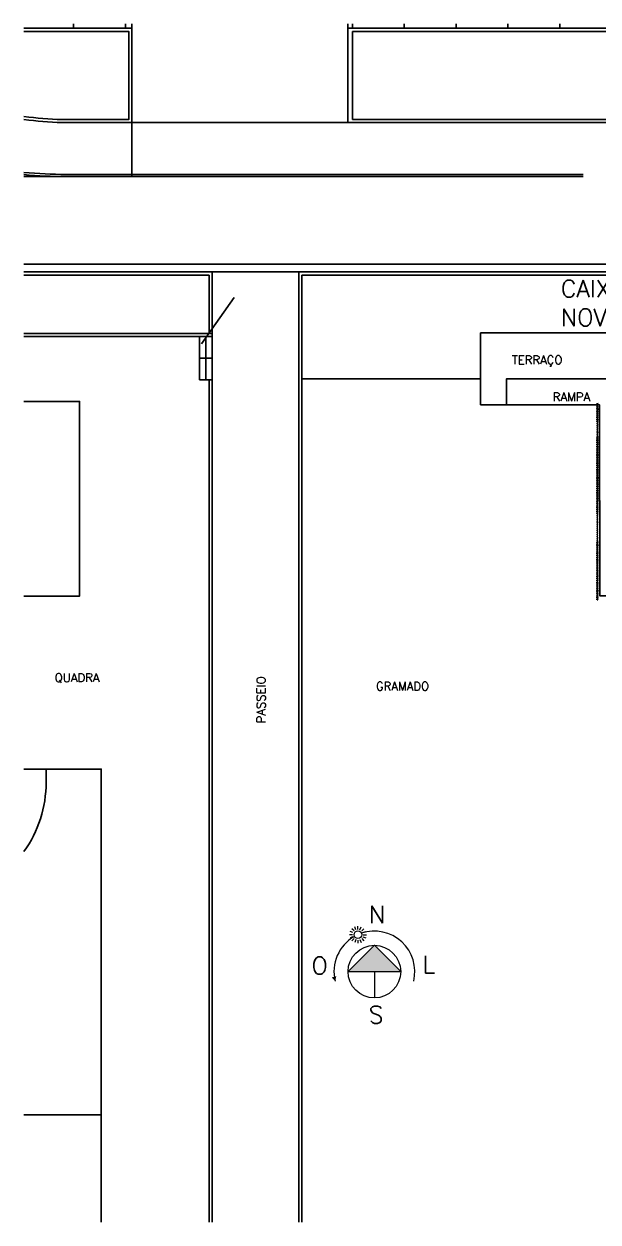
# Model space of a CAD drawing. Header units: millimetres. Extents: x 27525 to 1347740, y 16401 to 59429.
# Drawn here: x 665196 to 667853, y 20924 to 26466 of the extents above; entities that cross this region are included whole.
import ezdxf

# ---------------------------------------------------------------- set-up
doc = ezdxf.new("R2010")
doc.units = ezdxf.units.MM
for name, color, linetype, lineweight in [('Anotações', 54, 'Continuous', 5), ('Cortado', 7, 'Continuous', 35), ('Visto', 144, 'Continuous', 9)]:
    doc.layers.add(name, color=color, linetype=linetype, lineweight=lineweight)
doc.layers.add('ARQUITETURA', color=8, linetype='Continuous')
doc.styles.add('ROMANS', font='romans.shx')
doc.styles.get("Standard").update_dxf_attribs({"font": 'romans.shx'})

msp = doc.modelspace()

# ---------------------------------------------------------------- linework, layer by layer
at = {"color": 0}
for p, q in [((665196.14, 26446.604), (665696.012, 26446.604)), ((665666.073, 26446.604), (665666.073, 26465.747)), ((665696.012, 26465.747), (665696.012, 26009.722)), ((666695.347, 26009.722), (666695.671, 26465.747)), ((670796.013, 26446.604), (666695.657, 26446.604)), ((670811.013, 26431.604), (666716.013, 26431.604)), ((666716.013, 26431.604), (666716.014, 26023.722)), ((665696.001, 26009.573), (665696.001, 25759.848)), ((665696.012, 26009.722), (666695.347, 26009.722)), ((666695.347, 26009.722), (668493.835, 26009.722)), ((666716.014, 26023.722), (668493.84, 26023.722)), ((665196.14, 25759.847), (665391.155, 25759.847)), ((665391.221, 25759.847), (667783.976, 25759.848)), ((666067.823, 25318.516), (665196.14, 25318.516)), ((666053.819, 25033.465), (666053.823, 25304.517)), ((666067.819, 25033.465), (666067.823, 25318.516)), ((666067.823, 25318.516), (666467.818, 25318.511)), ((666467.819, 20924.041), (666467.818, 25318.511)), ((666481.84, 20924.041), (666481.89, 25304.512)), ((666017.879, 24985.893), (666168.941, 25200.405)), ((666007.819, 25019.465), (666007.819, 24819.465)), ((666037.819, 25019.465), (666037.819, 24819.465)), ((666067.819, 25019.465), (666067.819, 24819.465)), ((666067.819, 24919.465), (666007.819, 24919.465)), ((666053.819, 24819.465), (666007.819, 24819.465)), ((667309.327, 24824.308), (666481.822, 24824.303)), ((667848.327, 24626.868), (667848.769, 24625.157)), ((667848.769, 24618.899), (667848.327, 24617.188)), ((667848.327, 24617.188), (667848.769, 24615.477)), ((667848.769, 24609.219), (667848.327, 24607.508)), ((667848.327, 24607.508), (667848.769, 24605.797)), ((667848.769, 24625.157), (667849.836, 24624.448)), ((667849.836, 24619.608), (667848.769, 24618.899)), ((667848.769, 24615.477), (667849.836, 24614.768)), ((667849.836, 24609.928), (667848.769, 24609.219)), ((667848.769, 24605.797), (667849.836, 24605.088)), ((667849.836, 24624.448), (667850.903, 24623.739)), ((667850.903, 24620.317), (667849.836, 24619.608)), ((667849.836, 24614.768), (667850.903, 24614.059)), ((667850.903, 24610.637), (667849.836, 24609.928)), ((667850.903, 24623.739), (667851.345, 24622.028)), ((667851.345, 24622.028), (667850.903, 24620.317)), ((667850.903, 24614.059), (667851.345, 24612.348)), ((667851.345, 24612.348), (667850.903, 24610.637)), ((667848.769, 24599.539), (667848.327, 24597.828)), ((667848.327, 24597.828), (667848.769, 24596.117)), ((667848.769, 24589.859), (667848.327, 24588.148)), ((667848.327, 24588.148), (667848.769, 24586.437)), ((667848.769, 24580.179), (667848.327, 24578.468)), ((667848.327, 24578.468), (667848.769, 24576.757)), ((667848.769, 24570.499), (667848.327, 24568.788)), ((667848.327, 24568.788), (667848.769, 24567.077)), ((667848.769, 24560.819), (667848.327, 24559.108)), ((667848.327, 24559.108), (667848.769, 24557.397)), ((667849.836, 24600.248), (667848.769, 24599.539)), ((667848.769, 24596.117), (667849.836, 24595.408)), ((667850.903, 24591.277), (667848.769, 24589.859)), ((667848.769, 24586.437), (667850.903, 24585.019)), ((667849.836, 24580.888), (667848.769, 24580.179)), ((667848.769, 24576.757), (667849.836, 24576.048)), ((667849.836, 24571.208), (667848.769, 24570.499)), ((667848.769, 24567.077), (667850.903, 24565.659)), ((667849.836, 24561.528), (667848.769, 24560.819)), ((667849.836, 24605.088), (667850.903, 24604.379)), ((667850.903, 24600.957), (667849.836, 24600.248)), ((667849.836, 24595.408), (667850.903, 24594.699)), ((667850.903, 24581.597), (667849.836, 24580.888)), ((667849.836, 24576.048), (667850.903, 24575.339)), ((667850.903, 24571.917), (667849.836, 24571.208)), ((667850.903, 24562.237), (667849.836, 24561.528)), ((667850.903, 24604.379), (667851.345, 24602.668)), ((667851.345, 24602.668), (667850.903, 24600.957)), ((667850.903, 24594.699), (667851.345, 24592.988)), ((667851.345, 24592.988), (667850.903, 24591.277)), ((667850.903, 24585.019), (667851.345, 24583.308)), ((667851.345, 24583.308), (667850.903, 24581.597)), ((667850.903, 24575.339), (667851.345, 24573.628)), ((667851.345, 24573.628), (667850.903, 24571.917)), ((667850.903, 24565.659), (667851.345, 24563.948)), ((667851.345, 24563.948), (667850.903, 24562.237)), ((667848.327, 24200.949), (667848.769, 24199.237)), ((667848.769, 24192.98), (667848.327, 24191.269)), ((667848.327, 24191.269), (667848.769, 24189.557)), ((667848.769, 24183.3), (667848.327, 24181.589)), ((667848.327, 24181.589), (667848.769, 24179.877)), ((667848.769, 24173.62), (667848.327, 24171.909)), ((667848.327, 24171.909), (667848.769, 24170.197)), ((667848.769, 24163.94), (667848.327, 24162.229)), ((667848.327, 24162.229), (667848.769, 24160.517)), ((667848.769, 24199.237), (667849.836, 24198.529)), ((667849.836, 24193.689), (667848.769, 24192.98)), ((667848.769, 24189.557), (667849.836, 24188.849)), ((667849.836, 24184.009), (667848.769, 24183.3)), ((667848.769, 24179.877), (667849.836, 24179.169)), ((667849.836, 24174.329), (667848.769, 24173.62)), ((667848.769, 24170.197), (667849.836, 24169.489)), ((667849.836, 24164.649), (667848.769, 24163.94)), ((667849.836, 24198.529), (667850.903, 24197.82)), ((667850.903, 24194.397), (667849.836, 24193.689)), ((667849.836, 24188.849), (667850.903, 24188.14)), ((667850.903, 24184.717), (667849.836, 24184.009)), ((667849.836, 24179.169), (667850.903, 24178.46)), ((667850.903, 24175.037), (667849.836, 24174.329)), ((667849.836, 24169.489), (667850.903, 24168.78)), ((667850.903, 24165.357), (667849.836, 24164.649)), ((667850.903, 24197.82), (667851.345, 24196.109)), ((667851.345, 24196.109), (667850.903, 24194.397)), ((667850.903, 24188.14), (667851.345, 24186.429)), ((667851.345, 24186.429), (667850.903, 24184.717)), ((667850.903, 24178.46), (667851.345, 24176.749)), ((667851.345, 24176.749), (667850.903, 24175.037)), ((667850.903, 24168.78), (667851.345, 24167.069)), ((667851.345, 24167.069), (667850.903, 24165.357)), ((667848.769, 24154.26), (667848.327, 24152.549)), ((667848.327, 24152.549), (667848.769, 24150.837)), ((667848.769, 24144.58), (667848.327, 24142.869)), ((667848.327, 24142.869), (667848.769, 24141.157)), ((667848.769, 24134.9), (667848.327, 24133.189)), ((667848.327, 24133.189), (667848.769, 24131.477)), ((667848.769, 24125.22), (667848.327, 24123.509)), ((667848.327, 24123.509), (667848.769, 24121.798)), ((667848.769, 24115.54), (667848.327, 24113.829)), ((667848.327, 24113.829), (667848.769, 24112.118)), ((667848.769, 24160.517), (667849.836, 24159.809)), ((667849.836, 24154.969), (667848.769, 24154.26)), ((667848.769, 24150.837), (667849.836, 24150.129)), ((667849.836, 24145.289), (667848.769, 24144.58)), ((667848.769, 24141.157), (667850.903, 24139.74)), ((667850.903, 24136.317), (667848.769, 24134.9)), ((667848.769, 24131.477), (667850.903, 24130.06)), ((667849.836, 24125.929), (667848.769, 24125.22)), ((667848.769, 24121.798), (667849.836, 24121.089)), ((667849.836, 24116.249), (667848.769, 24115.54)), ((667848.769, 24112.118), (667849.836, 24111.409)), ((667850.903, 24107.278), (667848.769, 24105.86)), ((667849.836, 24159.809), (667850.903, 24159.1)), ((667850.903, 24155.677), (667849.836, 24154.969)), ((667849.836, 24150.129), (667850.903, 24149.42)), ((667850.903, 24145.997), (667849.836, 24145.289)), ((667850.903, 24126.637), (667849.836, 24125.929)), ((667849.836, 24121.089), (667850.903, 24120.38)), ((667850.903, 24116.958), (667849.836, 24116.249)), ((667849.836, 24111.409), (667850.903, 24110.7)), ((667850.903, 24159.1), (667851.345, 24157.389)), ((667851.345, 24157.389), (667850.903, 24155.677)), ((667850.903, 24149.42), (667851.345, 24147.709)), ((667851.345, 24147.709), (667850.903, 24145.997)), ((667850.903, 24139.74), (667851.345, 24138.029)), ((667851.345, 24138.029), (667850.903, 24136.317)), ((667850.903, 24130.06), (667851.345, 24128.349)), ((667851.345, 24128.349), (667850.903, 24126.637)), ((667850.903, 24120.38), (667851.345, 24118.669)), ((667851.345, 24118.669), (667850.903, 24116.958)), ((667850.903, 24110.7), (667851.345, 24108.989)), ((667851.345, 24108.989), (667850.903, 24107.278)), ((667848.769, 24105.86), (667848.327, 24104.149)), ((667848.327, 24104.149), (667848.769, 24102.438)), ((667848.769, 24096.18), (667848.327, 24094.469)), ((667848.327, 24094.469), (667848.769, 24092.758)), ((667848.769, 24086.5), (667848.327, 24084.789)), ((667848.327, 24084.789), (667848.769, 24083.078)), ((667848.769, 24076.82), (667848.327, 24075.109)), ((667848.327, 24075.109), (667848.769, 24073.398)), ((667848.769, 24102.438), (667850.903, 24101.02)), ((667850.903, 24097.598), (667848.769, 24096.18)), ((667848.769, 24092.758), (667850.903, 24091.34)), ((667850.903, 24087.918), (667848.769, 24086.5)), ((667848.769, 24083.078), (667850.903, 24081.66)), ((667850.903, 24078.238), (667848.769, 24076.82)), ((667850.903, 24101.02), (667851.345, 24099.309)), ((667851.345, 24099.309), (667850.903, 24097.598)), ((667850.903, 24091.34), (667851.345, 24089.629)), ((667851.345, 24089.629), (667850.903, 24087.918)), ((667850.903, 24081.66), (667851.345, 24079.949)), ((667851.345, 24079.949), (667850.903, 24078.238)), ((665298.819, 22957.601), (665298.819, 23019.465)), ((665196.14, 21419.465), (665553.819, 21419.465))]:
    msp.add_line(p, q, dxfattribs=at)
for points in [[(665196.14, 26446.604), (665426.073, 26446.604), (665426.073, 26465.747)], [(665696.012, 26465.747), (665696.012, 26446.604), (665196.14, 26446.604)], [(665426.073, 26465.747), (665426.073, 26446.604), (665666.073, 26446.604), (665666.073, 26465.747)], [(666716.013, 26465.747), (666716.013, 26446.604), (666956.013, 26446.604), (666956.013, 26465.747)], [(670796.013, 26465.747), (670796.013, 26446.604), (666716.013, 26446.604), (666716.013, 26465.747)], [(666956.013, 26465.747), (666956.013, 26446.604), (667196.013, 26446.604), (667196.013, 26465.747)], [(667196.013, 26465.747), (667196.013, 26446.604), (667436.013, 26446.604), (667436.013, 26465.747)], [(667436.013, 26465.747), (667436.013, 26446.604), (667676.013, 26446.604), (667676.013, 26465.747)], [(667676.013, 26465.747), (667676.013, 26446.604), (667916.013, 26446.604), (667916.013, 26465.747)], [(665196.14, 25354.527), (671179.045, 25354.459), (671178.831, 24767.793)], [(665196.14, 25318.527), (666067.823, 25318.516)], [(665196.14, 25304.527), (666053.823, 25304.517)], [(666467.818, 25318.511), (666481.819, 25318.51)], [(666481.819, 25318.51), (668293.717, 25318.487)], [(666481.819, 25304.512), (671129.026, 25304.46), (671128.831, 24767.793)], [(666481.823, 20924.041), (666481.819, 25304.512)], [(666067.819, 25019.465), (666067.819, 25033.465), (665196.14, 25033.465)], [(665196.14, 25019.465), (666067.819, 25019.465)], [(666053.819, 20924.041), (666053.819, 24819.465), (666067.819, 24819.465), (666067.819, 20924.041)], [(667429.327, 24704.308), (667429.327, 24824.308), (668250.174, 24824.308)], [(665196.14, 24719.465), (665453.819, 24719.465), (665453.819, 23819.465), (665196.14, 23819.465)], [(665553.819, 20924.041), (665553.819, 23019.465), (665196.14, 23019.465)]]:
    msp.add_lwpolyline(points, dxfattribs=at)
for points in [[(665196.14, 26037.484, 0.02291988), (665372.39, 26023.714), (665681.012, 26023.714), (665681.073, 26431.604), (665196.14, 26431.604)], [(665196.14, 26023.377, 0.02269566), (665371.94, 26009.722), (665696.007, 26009.722)], [(665196.14, 25778.925, 0.02325738), (665391.185, 25769.847), (667783.976, 25769.848)]]:
    msp.add_lwpolyline(points, format="xyb", dxfattribs=at)
msp.add_lwpolyline([(667429.327, 24704.308), (667309.327, 24704.308), (667309.327, 25037.015), (667787.656, 25037.015), (668250.174, 25037.015), (668250.174, 24697.228), (668278.939, 24697.228), (668278.939, 23821.18), (668169.561, 23821.18), (668169.561, 23626.726), (667966.561, 23626.729), (667966.561, 23686.729), (667966.561, 23686.729), (667966.561, 23821.18), (667860.345, 23821.18), (667859.333, 24704.308)], close=True, dxfattribs=at)
for centre, radius, start, end in [((665391.185, 27869.847), 2110, 264.696093, 270.000002), ((664748.819, 22957.601), 550, 324.420558, 0)]:
    msp.add_arc(centre, radius, start, end, dxfattribs=at)
at = {"layer": 'Cortado', "color": 0}
for p, q in [((667848.769, 24706.019), (667848.327, 24704.308)), ((667848.327, 24704.308), (667848.769, 24702.597)), ((667848.769, 24696.339), (667848.327, 24694.628)), ((667848.327, 24694.628), (667848.769, 24692.917)), ((667848.769, 24686.659), (667848.327, 24684.948)), ((667848.327, 24684.948), (667848.769, 24683.237)), ((667848.769, 24676.979), (667848.327, 24675.268)), ((667848.327, 24675.268), (667848.769, 24673.557)), ((667848.769, 24667.299), (667848.327, 24665.588)), ((667848.327, 24665.588), (667848.769, 24663.877)), ((667850.903, 24707.437), (667848.769, 24706.019)), ((667848.769, 24702.597), (667850.903, 24701.179)), ((667850.903, 24697.757), (667848.769, 24696.339)), ((667848.769, 24692.917), (667849.836, 24692.208)), ((667849.836, 24687.368), (667848.769, 24686.659)), ((667848.769, 24683.237), (667849.836, 24682.528)), ((667849.836, 24677.688), (667848.769, 24676.979)), ((667848.769, 24673.557), (667849.836, 24672.848)), ((667850.903, 24668.717), (667848.769, 24667.299)), ((667848.769, 24663.877), (667850.903, 24662.459)), ((667849.836, 24711.568), (667850.903, 24710.859)), ((667849.836, 24692.208), (667850.903, 24691.499)), ((667850.903, 24688.077), (667849.836, 24687.368)), ((667849.836, 24682.528), (667850.903, 24681.819)), ((667850.903, 24678.397), (667849.836, 24677.688)), ((667849.836, 24672.848), (667850.903, 24672.139)), ((667850.903, 24710.859), (667851.345, 24709.148)), ((667851.345, 24709.148), (667850.903, 24707.437)), ((667850.903, 24701.179), (667851.345, 24699.468)), ((667851.345, 24699.468), (667850.903, 24697.757)), ((667850.903, 24691.499), (667851.345, 24689.788)), ((667851.345, 24689.788), (667850.903, 24688.077)), ((667850.903, 24681.819), (667851.345, 24680.108)), ((667851.345, 24680.108), (667850.903, 24678.397)), ((667850.903, 24672.139), (667851.345, 24670.428)), ((667851.345, 24670.428), (667850.903, 24668.717)), ((667850.903, 24662.459), (667851.345, 24660.748)), ((667851.345, 24660.748), (667850.903, 24659.037)), ((667848.769, 24657.619), (667848.327, 24655.908)), ((667848.327, 24655.908), (667848.769, 24654.197)), ((667848.769, 24647.939), (667848.327, 24646.228)), ((667848.327, 24646.228), (667848.769, 24644.517)), ((667848.769, 24638.259), (667848.327, 24636.548)), ((667848.327, 24636.548), (667848.769, 24634.837)), ((667848.769, 24628.579), (667848.327, 24626.868)), ((667850.903, 24659.037), (667848.769, 24657.619)), ((667848.769, 24654.197), (667850.903, 24652.779)), ((667850.903, 24649.357), (667848.769, 24647.939)), ((667848.769, 24644.517), (667850.903, 24643.099)), ((667849.836, 24638.968), (667848.769, 24638.259)), ((667848.769, 24634.837), (667849.836, 24634.128)), ((667849.836, 24629.288), (667848.769, 24628.579)), ((667850.903, 24639.677), (667849.836, 24638.968)), ((667849.836, 24634.128), (667850.903, 24633.419)), ((667850.903, 24629.997), (667849.836, 24629.288)), ((667850.903, 24652.779), (667851.345, 24651.068)), ((667851.345, 24651.068), (667850.903, 24649.357)), ((667850.903, 24643.099), (667851.345, 24641.388)), ((667851.345, 24641.388), (667850.903, 24639.677)), ((667850.903, 24633.419), (667851.345, 24631.708)), ((667851.345, 24631.708), (667850.903, 24629.997)), ((667848.769, 24551.139), (667848.327, 24549.428)), ((667848.769, 24557.397), (667849.836, 24556.688)), ((667849.836, 24551.848), (667848.769, 24551.139)), ((667849.836, 24556.688), (667850.903, 24555.979)), ((667850.903, 24552.557), (667849.836, 24551.848)), ((667850.903, 24555.979), (667851.345, 24554.268)), ((667851.345, 24554.268), (667850.903, 24552.557)), ((667848.327, 24549.428), (667848.769, 24547.717)), ((667848.769, 24541.459), (667848.327, 24539.748)), ((667848.327, 24539.748), (667848.769, 24538.037)), ((667848.769, 24531.779), (667848.327, 24530.068)), ((667848.327, 24530.068), (667848.769, 24528.357)), ((667848.769, 24522.099), (667848.327, 24520.388)), ((667848.327, 24520.388), (667848.769, 24518.677)), ((667848.769, 24512.419), (667848.327, 24510.708)), ((667848.327, 24510.708), (667848.769, 24508.997)), ((667848.769, 24502.739), (667848.327, 24501.028)), ((667848.327, 24501.028), (667848.769, 24499.317)), ((667848.769, 24547.717), (667849.836, 24547.008)), ((667849.836, 24542.168), (667848.769, 24541.459)), ((667848.769, 24538.037), (667849.836, 24537.328)), ((667849.836, 24532.488), (667848.769, 24531.779)), ((667848.769, 24528.357), (667849.836, 24527.648)), ((667849.836, 24522.808), (667848.769, 24522.099)), ((667848.769, 24518.677), (667849.836, 24517.968)), ((667850.903, 24513.837), (667848.769, 24512.419)), ((667848.769, 24508.997), (667849.836, 24508.288)), ((667849.836, 24503.448), (667848.769, 24502.739)), ((667848.769, 24499.317), (667849.836, 24498.608)), ((667849.836, 24547.008), (667850.903, 24546.299)), ((667850.903, 24542.877), (667849.836, 24542.168)), ((667849.836, 24537.328), (667850.903, 24536.619)), ((667850.903, 24533.197), (667849.836, 24532.488)), ((667849.836, 24527.648), (667850.903, 24526.939)), ((667850.903, 24523.517), (667849.836, 24522.808)), ((667849.836, 24517.968), (667850.903, 24517.259)), ((667849.836, 24508.288), (667850.903, 24507.579)), ((667850.903, 24504.157), (667849.836, 24503.448)), ((667849.836, 24498.608), (667850.903, 24497.899)), ((667850.903, 24494.477), (667849.836, 24493.768)), ((667850.903, 24546.299), (667851.345, 24544.588)), ((667851.345, 24544.588), (667850.903, 24542.877)), ((667850.903, 24536.619), (667851.345, 24534.908)), ((667851.345, 24534.908), (667850.903, 24533.197)), ((667850.903, 24526.939), (667851.345, 24525.228)), ((667851.345, 24525.228), (667850.903, 24523.517)), ((667850.903, 24517.259), (667851.345, 24515.548)), ((667851.345, 24515.548), (667850.903, 24513.837)), ((667850.903, 24507.579), (667851.345, 24505.868)), ((667851.345, 24505.868), (667850.903, 24504.157)), ((667850.903, 24497.899), (667851.345, 24496.188)), ((667851.345, 24496.188), (667850.903, 24494.477)), ((667848.769, 24493.059), (667848.327, 24491.348)), ((667848.327, 24491.348), (667848.769, 24489.637)), ((667848.769, 24483.379), (667848.327, 24481.668)), ((667848.327, 24481.668), (667848.769, 24479.957)), ((667848.769, 24473.699), (667848.327, 24471.988)), ((667848.327, 24471.988), (667848.769, 24470.277)), ((667848.769, 24464.019), (667848.327, 24462.308)), ((667848.327, 24462.308), (667848.769, 24460.597)), ((667848.769, 24454.339), (667848.327, 24452.628)), ((667848.327, 24452.628), (667848.769, 24450.917)), ((667848.769, 24444.659), (667848.327, 24442.948)), ((667848.327, 24442.948), (667848.769, 24441.237)), ((667849.836, 24493.768), (667848.769, 24493.059)), ((667848.769, 24489.637), (667849.836, 24488.928)), ((667849.836, 24484.088), (667848.769, 24483.379)), ((667848.769, 24479.957), (667849.836, 24479.248)), ((667849.836, 24474.408), (667848.769, 24473.699)), ((667848.769, 24470.277), (667849.836, 24469.568)), ((667850.903, 24465.437), (667848.769, 24464.019)), ((667848.769, 24460.597), (667849.836, 24459.888)), ((667850.903, 24455.757), (667848.769, 24454.339)), ((667848.769, 24450.917), (667850.903, 24449.499)), ((667849.836, 24445.368), (667848.769, 24444.659)), ((667848.769, 24441.237), (667850.903, 24439.819)), ((667849.836, 24488.928), (667850.903, 24488.219)), ((667850.903, 24484.797), (667849.836, 24484.088)), ((667849.836, 24479.248), (667850.903, 24478.539)), ((667850.903, 24475.117), (667849.836, 24474.408)), ((667849.836, 24469.568), (667850.903, 24468.859)), ((667849.836, 24459.888), (667850.903, 24459.179)), ((667850.903, 24446.077), (667849.836, 24445.368)), ((667850.903, 24488.219), (667851.345, 24486.508)), ((667851.345, 24486.508), (667850.903, 24484.797)), ((667850.903, 24478.539), (667851.345, 24476.828)), ((667851.345, 24476.828), (667850.903, 24475.117)), ((667850.903, 24468.859), (667851.345, 24467.148)), ((667851.345, 24467.148), (667850.903, 24465.437)), ((667850.903, 24459.179), (667851.345, 24457.468)), ((667851.345, 24457.468), (667850.903, 24455.757)), ((667850.903, 24449.499), (667851.345, 24447.788)), ((667851.345, 24447.788), (667850.903, 24446.077)), ((667850.903, 24439.819), (667851.345, 24438.108)), ((667848.769, 24434.979), (667848.327, 24433.268)), ((667848.327, 24433.268), (667848.769, 24431.557)), ((667848.769, 24425.299), (667848.327, 24423.588)), ((667848.327, 24423.588), (667848.769, 24421.877)), ((667848.769, 24415.619), (667848.327, 24413.908)), ((667848.327, 24413.908), (667848.769, 24412.197)), ((667848.769, 24405.939), (667848.327, 24404.228)), ((667848.327, 24404.228), (667848.769, 24402.517)), ((667848.769, 24396.259), (667848.327, 24394.548)), ((667848.327, 24394.548), (667848.769, 24392.837)), ((667848.769, 24386.579), (667848.327, 24384.868)), ((667848.327, 24384.868), (667848.769, 24383.157)), ((667850.903, 24436.397), (667848.769, 24434.979)), ((667848.769, 24431.557), (667849.836, 24430.848)), ((667850.903, 24426.717), (667848.769, 24425.299)), ((667848.769, 24421.877), (667849.836, 24421.168)), ((667849.836, 24416.328), (667848.769, 24415.619)), ((667848.769, 24412.197), (667849.836, 24411.488)), ((667850.903, 24407.357), (667848.769, 24405.939)), ((667848.769, 24402.517), (667849.836, 24401.808)), ((667849.836, 24396.968), (667848.769, 24396.259)), ((667848.769, 24392.837), (667849.836, 24392.128)), ((667849.836, 24387.288), (667848.769, 24386.579)), ((667849.836, 24430.848), (667850.903, 24430.139)), ((667849.836, 24421.168), (667850.903, 24420.459)), ((667850.903, 24417.037), (667849.836, 24416.328)), ((667849.836, 24411.488), (667850.903, 24410.779)), ((667849.836, 24401.808), (667850.903, 24401.099)), ((667850.903, 24397.677), (667849.836, 24396.968)), ((667849.836, 24392.128), (667850.903, 24391.419)), ((667850.903, 24387.997), (667849.836, 24387.288)), ((667851.345, 24438.108), (667850.903, 24436.397)), ((667850.903, 24430.139), (667851.345, 24428.428)), ((667851.345, 24428.428), (667850.903, 24426.717)), ((667850.903, 24420.459), (667851.345, 24418.748)), ((667851.345, 24418.748), (667850.903, 24417.037)), ((667850.903, 24410.779), (667851.345, 24409.068)), ((667851.345, 24409.068), (667850.903, 24407.357)), ((667850.903, 24401.099), (667851.345, 24399.388)), ((667851.345, 24399.388), (667850.903, 24397.677)), ((667850.903, 24391.419), (667851.345, 24389.708)), ((667851.345, 24389.708), (667850.903, 24387.997)), ((667848.769, 24376.899), (667848.327, 24375.188)), ((667848.327, 24375.188), (667848.769, 24373.477)), ((667848.769, 24367.219), (667848.327, 24365.508)), ((667848.327, 24365.508), (667848.769, 24363.797)), ((667848.769, 24357.54), (667848.327, 24355.828)), ((667848.327, 24355.828), (667848.769, 24354.117)), ((667848.769, 24347.86), (667848.327, 24346.148)), ((667848.327, 24346.148), (667848.769, 24344.437)), ((667848.769, 24338.18), (667848.327, 24336.468)), ((667848.327, 24336.468), (667848.769, 24334.757)), ((667848.769, 24328.5), (667848.327, 24326.788)), ((667848.769, 24383.157), (667849.836, 24382.448)), ((667850.903, 24378.317), (667848.769, 24376.899)), ((667848.769, 24373.477), (667850.903, 24372.059)), ((667849.836, 24367.928), (667848.769, 24367.219)), ((667848.769, 24363.797), (667849.836, 24363.088)), ((667849.836, 24358.248), (667848.769, 24357.54)), ((667848.769, 24354.117), (667849.836, 24353.408)), ((667850.903, 24349.277), (667848.769, 24347.86)), ((667848.769, 24344.437), (667850.903, 24343.02)), ((667849.836, 24338.888), (667848.769, 24338.18)), ((667848.769, 24334.757), (667850.903, 24333.34)), ((667850.903, 24329.917), (667848.769, 24328.5)), ((667849.836, 24382.448), (667850.903, 24381.739)), ((667850.903, 24368.637), (667849.836, 24367.928)), ((667849.836, 24363.088), (667850.903, 24362.379)), ((667850.903, 24358.957), (667849.836, 24358.248)), ((667849.836, 24353.408), (667850.903, 24352.7)), ((667850.903, 24339.597), (667849.836, 24338.888)), ((667850.903, 24381.739), (667851.345, 24380.028)), ((667851.345, 24380.028), (667850.903, 24378.317)), ((667850.903, 24372.059), (667851.345, 24370.348)), ((667851.345, 24370.348), (667850.903, 24368.637)), ((667850.903, 24362.379), (667851.345, 24360.668)), ((667851.345, 24360.668), (667850.903, 24358.957)), ((667850.903, 24352.7), (667851.345, 24350.988)), ((667851.345, 24350.988), (667850.903, 24349.277)), ((667850.903, 24343.02), (667851.345, 24341.308)), ((667851.345, 24341.308), (667850.903, 24339.597)), ((667850.903, 24333.34), (667851.345, 24331.628)), ((667851.345, 24331.628), (667850.903, 24329.917)), ((667848.327, 24326.788), (667848.769, 24325.077)), ((667848.769, 24318.82), (667848.327, 24317.108)), ((667848.327, 24317.108), (667848.769, 24315.397)), ((667848.769, 24309.14), (667848.327, 24307.428)), ((667848.327, 24307.428), (667848.769, 24305.717)), ((667848.769, 24299.46), (667848.327, 24297.748)), ((667848.327, 24297.748), (667848.769, 24296.037)), ((667848.769, 24289.78), (667848.327, 24288.068)), ((667848.327, 24288.068), (667848.769, 24286.357)), ((667848.769, 24280.1), (667848.327, 24278.388)), ((667848.327, 24278.388), (667848.769, 24276.677)), ((667848.769, 24325.077), (667850.903, 24323.66)), ((667850.903, 24320.237), (667848.769, 24318.82)), ((667848.769, 24315.397), (667850.903, 24313.98)), ((667850.903, 24310.557), (667848.769, 24309.14)), ((667848.769, 24305.717), (667849.836, 24305.008)), ((667849.836, 24300.168), (667848.769, 24299.46)), ((667848.769, 24296.037), (667849.836, 24295.328)), ((667849.836, 24290.488), (667848.769, 24289.78)), ((667848.769, 24286.357), (667849.836, 24285.648)), ((667849.836, 24280.808), (667848.769, 24280.1)), ((667848.769, 24276.677), (667849.836, 24275.968)), ((667849.836, 24305.008), (667850.903, 24304.3)), ((667850.903, 24300.877), (667849.836, 24300.168)), ((667849.836, 24295.328), (667850.903, 24294.62)), ((667850.903, 24291.197), (667849.836, 24290.488)), ((667849.836, 24285.648), (667850.903, 24284.94)), ((667850.903, 24281.517), (667849.836, 24280.808)), ((667849.836, 24275.968), (667850.903, 24275.26)), ((667850.903, 24323.66), (667851.345, 24321.948)), ((667851.345, 24321.948), (667850.903, 24320.237)), ((667850.903, 24313.98), (667851.345, 24312.268)), ((667851.345, 24312.268), (667850.903, 24310.557)), ((667850.903, 24304.3), (667851.345, 24302.588)), ((667851.345, 24302.588), (667850.903, 24300.877)), ((667850.903, 24294.62), (667851.345, 24292.908)), ((667851.345, 24292.908), (667850.903, 24291.197)), ((667850.903, 24284.94), (667851.345, 24283.228)), ((667851.345, 24283.228), (667850.903, 24281.517)), ((667850.903, 24275.26), (667851.345, 24273.548)), ((667851.345, 24273.548), (667850.903, 24271.837)), ((667848.769, 24270.42), (667848.327, 24268.708)), ((667848.327, 24268.708), (667848.769, 24266.997)), ((667848.769, 24260.74), (667848.327, 24259.028)), ((667848.327, 24259.028), (667848.769, 24257.317)), ((667848.769, 24251.06), (667848.327, 24249.348)), ((667848.327, 24249.348), (667848.769, 24247.637)), ((667848.769, 24241.38), (667848.327, 24239.669)), ((667848.327, 24239.669), (667848.769, 24237.957)), ((667848.769, 24231.7), (667848.327, 24229.989)), ((667848.327, 24229.989), (667848.769, 24228.277)), ((667848.769, 24222.02), (667848.327, 24220.309)), ((667848.327, 24220.309), (667848.769, 24218.597)), ((667849.836, 24271.128), (667848.769, 24270.42)), ((667848.769, 24266.997), (667849.836, 24266.288)), ((667849.836, 24261.448), (667848.769, 24260.74)), ((667848.769, 24257.317), (667849.836, 24256.608)), ((667849.836, 24251.768), (667848.769, 24251.06)), ((667848.769, 24247.637), (667849.836, 24246.928)), ((667849.836, 24242.089), (667848.769, 24241.38)), ((667848.769, 24237.957), (667849.836, 24237.249)), ((667849.836, 24232.409), (667848.769, 24231.7)), ((667848.769, 24228.277), (667849.836, 24227.569)), ((667849.836, 24222.729), (667848.769, 24222.02)), ((667848.769, 24218.597), (667849.836, 24217.889)), ((667850.903, 24271.837), (667849.836, 24271.128)), ((667849.836, 24266.288), (667850.903, 24265.58)), ((667850.903, 24262.157), (667849.836, 24261.448)), ((667849.836, 24256.608), (667850.903, 24255.9)), ((667850.903, 24252.477), (667849.836, 24251.768)), ((667849.836, 24246.928), (667850.903, 24246.22)), ((667850.903, 24242.797), (667849.836, 24242.089)), ((667849.836, 24237.249), (667850.903, 24236.54)), ((667850.903, 24233.117), (667849.836, 24232.409)), ((667849.836, 24227.569), (667850.903, 24226.86)), ((667850.903, 24223.437), (667849.836, 24222.729)), ((667849.836, 24217.889), (667850.903, 24217.18)), ((667850.903, 24265.58), (667851.345, 24263.868)), ((667851.345, 24263.868), (667850.903, 24262.157)), ((667850.903, 24255.9), (667851.345, 24254.188)), ((667851.345, 24254.188), (667850.903, 24252.477)), ((667850.903, 24246.22), (667851.345, 24244.508)), ((667851.345, 24244.508), (667850.903, 24242.797)), ((667850.903, 24236.54), (667851.345, 24234.829)), ((667851.345, 24234.829), (667850.903, 24233.117)), ((667850.903, 24226.86), (667851.345, 24225.149)), ((667851.345, 24225.149), (667850.903, 24223.437)), ((667848.769, 24212.34), (667848.327, 24210.629)), ((667848.327, 24210.629), (667848.769, 24208.917)), ((667848.769, 24202.66), (667848.327, 24200.949)), ((667849.836, 24213.049), (667848.769, 24212.34)), ((667848.769, 24208.917), (667849.836, 24208.209)), ((667849.836, 24203.369), (667848.769, 24202.66)), ((667850.903, 24213.757), (667849.836, 24213.049)), ((667849.836, 24208.209), (667850.903, 24207.5)), ((667850.903, 24204.077), (667849.836, 24203.369)), ((667850.903, 24217.18), (667851.345, 24215.469)), ((667851.345, 24215.469), (667850.903, 24213.757)), ((667850.903, 24207.5), (667851.345, 24205.789)), ((667851.345, 24205.789), (667850.903, 24204.077)), ((667848.769, 24067.14), (667848.327, 24065.429)), ((667848.327, 24065.429), (667848.769, 24063.718)), ((667848.769, 24057.46), (667848.327, 24055.749)), ((667848.327, 24055.749), (667848.769, 24054.038)), ((667848.769, 24073.398), (667849.836, 24072.689)), ((667849.836, 24067.849), (667848.769, 24067.14)), ((667848.769, 24063.718), (667849.836, 24063.009)), ((667849.836, 24058.169), (667848.769, 24057.46)), ((667848.769, 24054.038), (667850.903, 24052.62)), ((667849.836, 24072.689), (667850.903, 24071.98)), ((667850.903, 24068.558), (667849.836, 24067.849)), ((667849.836, 24063.009), (667850.903, 24062.3)), ((667850.903, 24058.878), (667849.836, 24058.169)), ((667850.903, 24071.98), (667851.345, 24070.269)), ((667851.345, 24070.269), (667850.903, 24068.558)), ((667850.903, 24062.3), (667851.345, 24060.589)), ((667851.345, 24060.589), (667850.903, 24058.878)), ((667850.903, 24052.62), (667851.345, 24050.909)), ((667848.769, 24047.78), (667848.327, 24046.069)), ((667848.327, 24046.069), (667848.769, 24044.358)), ((667848.769, 24038.1), (667848.327, 24036.389)), ((667848.327, 24036.389), (667848.769, 24034.678)), ((667848.769, 24028.42), (667848.327, 24026.709)), ((667848.327, 24026.709), (667848.769, 24024.998)), ((667848.769, 24018.74), (667848.327, 24017.029)), ((667848.327, 24017.029), (667848.769, 24015.318)), ((667848.769, 24009.06), (667848.327, 24007.349)), ((667848.327, 24007.349), (667848.769, 24005.638)), ((667848.769, 23999.38), (667848.327, 23997.669)), ((667848.327, 23997.669), (667848.769, 23995.958)), ((667850.903, 24049.198), (667848.769, 24047.78)), ((667848.769, 24044.358), (667850.903, 24042.94)), ((667850.903, 24039.518), (667848.769, 24038.1)), ((667848.769, 24034.678), (667850.903, 24033.26)), ((667850.903, 24029.838), (667848.769, 24028.42)), ((667848.769, 24024.998), (667849.836, 24024.289)), ((667849.836, 24019.449), (667848.769, 24018.74)), ((667848.769, 24015.318), (667849.836, 24014.609)), ((667849.836, 24009.769), (667848.769, 24009.06)), ((667848.769, 24005.638), (667849.836, 24004.929)), ((667849.836, 24000.089), (667848.769, 23999.38)), ((667848.769, 23995.958), (667849.836, 23995.249)), ((667849.836, 24024.289), (667850.903, 24023.58)), ((667850.903, 24020.158), (667849.836, 24019.449)), ((667849.836, 24014.609), (667850.903, 24013.9)), ((667850.903, 24010.478), (667849.836, 24009.769)), ((667849.836, 24004.929), (667850.903, 24004.22)), ((667850.903, 24000.798), (667849.836, 24000.089)), ((667851.345, 24050.909), (667850.903, 24049.198)), ((667850.903, 24042.94), (667851.345, 24041.229)), ((667851.345, 24041.229), (667850.903, 24039.518)), ((667850.903, 24033.26), (667851.345, 24031.549)), ((667851.345, 24031.549), (667850.903, 24029.838)), ((667850.903, 24023.58), (667851.345, 24021.869)), ((667851.345, 24021.869), (667850.903, 24020.158)), ((667850.903, 24013.9), (667851.345, 24012.189)), ((667851.345, 24012.189), (667850.903, 24010.478)), ((667850.903, 24004.22), (667851.345, 24002.509)), ((667851.345, 24002.509), (667850.903, 24000.798)), ((667848.769, 23989.7), (667848.327, 23987.989)), ((667848.327, 23987.989), (667848.769, 23986.278)), ((667848.769, 23980.02), (667848.327, 23978.309)), ((667848.327, 23978.309), (667848.769, 23976.598)), ((667848.769, 23970.34), (667848.327, 23968.629)), ((667848.327, 23968.629), (667848.769, 23966.918)), ((667848.769, 23960.66), (667848.327, 23958.949)), ((667848.327, 23958.949), (667848.769, 23957.238)), ((667848.769, 23950.98), (667848.327, 23949.269)), ((667848.327, 23949.269), (667848.769, 23947.558)), ((667848.769, 23941.3), (667848.327, 23939.589)), ((667849.836, 23990.409), (667848.769, 23989.7)), ((667848.769, 23986.278), (667849.836, 23985.569)), ((667849.836, 23980.729), (667848.769, 23980.02)), ((667848.769, 23976.598), (667849.836, 23975.889)), ((667849.836, 23971.049), (667848.769, 23970.34)), ((667848.769, 23966.918), (667850.903, 23965.5)), ((667850.903, 23962.078), (667848.769, 23960.66)), ((667848.769, 23957.238), (667850.903, 23955.82)), ((667850.903, 23952.398), (667848.769, 23950.98)), ((667848.769, 23947.558), (667850.903, 23946.14)), ((667850.903, 23942.718), (667848.769, 23941.3)), ((667849.836, 23995.249), (667850.903, 23994.54)), ((667850.903, 23991.118), (667849.836, 23990.409)), ((667849.836, 23985.569), (667850.903, 23984.86)), ((667850.903, 23981.438), (667849.836, 23980.729)), ((667849.836, 23975.889), (667850.903, 23975.18)), ((667850.903, 23971.758), (667849.836, 23971.049)), ((667850.903, 23994.54), (667851.345, 23992.829)), ((667851.345, 23992.829), (667850.903, 23991.118)), ((667850.903, 23984.86), (667851.345, 23983.149)), ((667851.345, 23983.149), (667850.903, 23981.438)), ((667850.903, 23975.18), (667851.345, 23973.469)), ((667851.345, 23973.469), (667850.903, 23971.758)), ((667850.903, 23965.5), (667851.345, 23963.789)), ((667851.345, 23963.789), (667850.903, 23962.078)), ((667850.903, 23955.82), (667851.345, 23954.109)), ((667851.345, 23954.109), (667850.903, 23952.398)), ((667850.903, 23946.14), (667851.345, 23944.429)), ((667851.345, 23944.429), (667850.903, 23942.718)), ((667848.327, 23939.589), (667848.769, 23937.878)), ((667848.769, 23931.62), (667848.327, 23929.909)), ((667848.327, 23929.909), (667848.769, 23928.198)), ((667848.769, 23921.94), (667848.327, 23920.229)), ((667848.327, 23920.229), (667848.769, 23918.518)), ((667848.769, 23912.26), (667848.327, 23910.549)), ((667848.327, 23910.549), (667848.769, 23908.838)), ((667848.769, 23902.58), (667848.327, 23900.869)), ((667848.327, 23900.869), (667848.769, 23899.158)), ((667848.769, 23892.9), (667848.327, 23891.189)), ((667848.327, 23891.189), (667848.769, 23889.478)), ((667848.769, 23937.878), (667849.836, 23937.169)), ((667849.836, 23932.329), (667848.769, 23931.62)), ((667848.769, 23928.198), (667849.836, 23927.489)), ((667849.836, 23922.649), (667848.769, 23921.94)), ((667848.769, 23918.518), (667849.836, 23917.809)), ((667849.836, 23912.969), (667848.769, 23912.26)), ((667848.769, 23908.838), (667849.836, 23908.129)), ((667849.836, 23903.289), (667848.769, 23902.58)), ((667848.769, 23899.158), (667849.836, 23898.449)), ((667849.836, 23893.609), (667848.769, 23892.9)), ((667848.769, 23889.478), (667850.903, 23888.06)), ((667849.836, 23937.169), (667850.903, 23936.46)), ((667850.903, 23933.038), (667849.836, 23932.329)), ((667849.836, 23927.489), (667850.903, 23926.78)), ((667850.903, 23923.358), (667849.836, 23922.649)), ((667849.836, 23917.809), (667850.903, 23917.1)), ((667850.903, 23913.678), (667849.836, 23912.969)), ((667849.836, 23908.129), (667850.903, 23907.42)), ((667850.903, 23903.998), (667849.836, 23903.289)), ((667849.836, 23898.449), (667850.903, 23897.74)), ((667850.903, 23894.318), (667849.836, 23893.609)), ((667850.903, 23936.46), (667851.345, 23934.749)), ((667851.345, 23934.749), (667850.903, 23933.038)), ((667850.903, 23926.78), (667851.345, 23925.069)), ((667851.345, 23925.069), (667850.903, 23923.358)), ((667850.903, 23917.1), (667851.345, 23915.389)), ((667851.345, 23915.389), (667850.903, 23913.678)), ((667850.903, 23907.42), (667851.345, 23905.709)), ((667851.345, 23905.709), (667850.903, 23903.998)), ((667850.903, 23897.74), (667851.345, 23896.029)), ((667851.345, 23896.029), (667850.903, 23894.318)), ((667850.903, 23888.06), (667851.345, 23886.349)), ((667851.345, 23886.349), (667850.903, 23884.638)), ((667848.769, 23883.22), (667848.327, 23881.509)), ((667848.327, 23881.509), (667848.769, 23879.798)), ((667848.769, 23873.54), (667848.327, 23871.829)), ((667848.327, 23871.829), (667848.769, 23870.118)), ((667848.769, 23863.86), (667848.327, 23862.149)), ((667848.327, 23862.149), (667848.769, 23860.438)), ((667848.769, 23854.18), (667848.327, 23852.469)), ((667848.327, 23852.469), (667848.769, 23850.758)), ((667848.769, 23844.5), (667848.327, 23842.789)), ((667848.327, 23842.789), (667848.769, 23841.078)), ((667848.769, 23834.82), (667848.327, 23833.109)), ((667848.327, 23833.109), (667848.769, 23831.398)), ((667850.903, 23884.638), (667848.769, 23883.22)), ((667848.769, 23879.798), (667850.903, 23878.38)), ((667849.836, 23874.249), (667848.769, 23873.54)), ((667848.769, 23870.118), (667849.836, 23869.409)), ((667849.836, 23864.569), (667848.769, 23863.86)), ((667848.769, 23860.438), (667849.836, 23859.729)), ((667849.836, 23854.889), (667848.769, 23854.18)), ((667848.769, 23850.758), (667849.836, 23850.049)), ((667849.836, 23845.209), (667848.769, 23844.5)), ((667848.769, 23841.078), (667849.836, 23840.369)), ((667849.836, 23835.529), (667848.769, 23834.82)), ((667848.769, 23831.398), (667849.836, 23830.689)), ((667850.903, 23874.958), (667849.836, 23874.249)), ((667849.836, 23869.409), (667850.903, 23868.7)), ((667850.903, 23865.278), (667849.836, 23864.569)), ((667849.836, 23859.729), (667850.903, 23859.02)), ((667850.903, 23855.598), (667849.836, 23854.889)), ((667849.836, 23850.049), (667850.903, 23849.34)), ((667850.903, 23845.918), (667849.836, 23845.209)), ((667849.836, 23840.369), (667850.903, 23839.66)), ((667850.903, 23836.238), (667849.836, 23835.529)), ((667849.836, 23830.689), (667850.903, 23829.98)), ((667850.903, 23878.38), (667851.345, 23876.669)), ((667851.345, 23876.669), (667850.903, 23874.958)), ((667850.903, 23868.7), (667851.345, 23866.989)), ((667851.345, 23866.989), (667850.903, 23865.278)), ((667850.903, 23859.02), (667851.345, 23857.309)), ((667851.345, 23857.309), (667850.903, 23855.598)), ((667850.903, 23849.34), (667851.345, 23847.629)), ((667851.345, 23847.629), (667850.903, 23845.918)), ((667850.903, 23839.66), (667851.345, 23837.949)), ((667851.345, 23837.949), (667850.903, 23836.238)), ((667850.903, 23829.98), (667851.345, 23828.269)), ((667848.769, 23825.14), (667848.327, 23823.429)), ((667848.327, 23823.429), (667848.769, 23821.718)), ((667848.769, 23815.46), (667848.327, 23813.749)), ((667848.327, 23813.749), (667848.769, 23812.038)), ((667848.769, 23805.78), (667848.327, 23804.069)), ((667848.327, 23804.069), (667848.769, 23802.358)), ((667849.836, 23825.849), (667848.769, 23825.14)), ((667848.769, 23821.718), (667849.836, 23821.009)), ((667849.836, 23816.169), (667848.769, 23815.46)), ((667848.769, 23812.038), (667849.836, 23811.329)), ((667849.836, 23806.489), (667848.769, 23805.78)), ((667848.769, 23802.358), (667849.836, 23801.649)), ((667850.903, 23826.558), (667849.836, 23825.849)), ((667849.836, 23821.009), (667850.903, 23820.3)), ((667850.903, 23816.878), (667849.836, 23816.169)), ((667849.836, 23811.329), (667850.903, 23810.62)), ((667850.903, 23807.198), (667849.836, 23806.489)), ((667851.345, 23828.269), (667850.903, 23826.558)), ((667850.903, 23820.3), (667851.345, 23818.589)), ((667851.345, 23818.589), (667850.903, 23816.878)), ((667850.903, 23810.62), (667851.345, 23808.909)), ((667851.345, 23808.909), (667850.903, 23807.198))]:
    msp.add_line(p, q, dxfattribs=at)
at = {"layer": 'Visto'}
for p, q in [((666724.14, 22270.604), (666713.805, 22280.94)), ((666732.165, 22275.966), (666726.571, 22289.471)), ((666741.631, 22277.849), (666741.631, 22292.466)), ((666751.097, 22275.966), (666756.691, 22289.471)), ((666759.122, 22270.604), (666769.457, 22280.94)), ((666716.896, 22253.114), (666702.279, 22253.114)), ((666718.778, 22262.58), (666705.274, 22268.173)), ((666718.778, 22243.648), (666705.274, 22238.054)), ((666724.14, 22235.623), (666713.805, 22225.287)), ((666732.165, 22230.261), (666726.571, 22216.757)), ((666741.631, 22228.378), (666741.631, 22213.761)), ((666751.097, 22230.261), (666756.691, 22216.757)), ((666759.122, 22235.623), (666769.457, 22225.287)), ((666764.484, 22262.58), (666777.988, 22268.173)), ((666764.484, 22243.648), (666777.988, 22238.054)), ((666766.367, 22253.114), (666780.983, 22253.114)), ((666817.877, 22203.95), (666696.215, 22082.289)), ((666939.538, 22082.289), (666817.877, 22203.95)), ((666696.215, 22082.289), (666939.538, 22082.289)), ((666817.877, 22082.289), (666817.877, 21960.628))]:
    msp.add_line(p, q, dxfattribs=at)
for points in [[(665196.14, 25304.527), (665696.001, 25304.521)], [(666695.347, 25304.51), (668294.542, 25304.492)]]:
    msp.add_lwpolyline(points, dxfattribs=at)
for centre, radius in [((666741.631, 22253.114), 17.893), ((666817.877, 22082.289), 121.661)]:
    msp.add_circle(centre, radius, dxfattribs=at)
for start, end in [(119.535622, 193.735534), (346.264466, 108.570584)]:
    msp.add_arc((666817.877, 22082.289), 187.068, start, end, dxfattribs=at)
for points in [[(666696.215, 22082.289), (666817.877, 22203.95), (666939.538, 22082.289)], [(666620.323, 22056.136), (666636.159, 22037.872), (666641.783, 22061.382)]]:
    msp.add_solid(points, dxfattribs=at)

# ---------------------------------------------------------------- texts
at = {"layer": 'Anotações', "char_height": 80, "attachment_point": 7}
for s, insert in [('{CAIXA \\PNOVA}', (667681.027, 25068.031)), ('{N}', (666792.985, 22306.875)), ('{O}', (666526.699, 22070.349)), ('{L}', (667040.751, 22075.281)), ('{S}', (666791.599, 21842.727))]:
    msp.add_mtext(s, dxfattribs=dict(at, insert=insert))
at = {"layer": 'ARQUITETURA', "color": 3, "ltscale": 3, "char_height": 39.5817, "attachment_point": 7, "style": 'ROMANS'}
for s, insert in [('{TERRAÇO}', (667454.226, 24880.566)), ('{RAMPA}', (667643.295, 24720.941)), ('{QUADRA}', (665338.593, 23418.414)), ('{GRAMADO}', (666825.146, 23382.663))]:
    msp.add_mtext(s, dxfattribs=dict(at, insert=insert))
at = {"layer": 'ARQUITETURA', "color": 3, "ltscale": 3, "insert": (666313.355, 23231.188), "char_height": 39.5817, "attachment_point": 7, "rotation": 89.999256, "style": 'ROMANS'}
msp.add_mtext('{PASSEIO}', dxfattribs=at)

doc.saveas('drawing.dxf')
